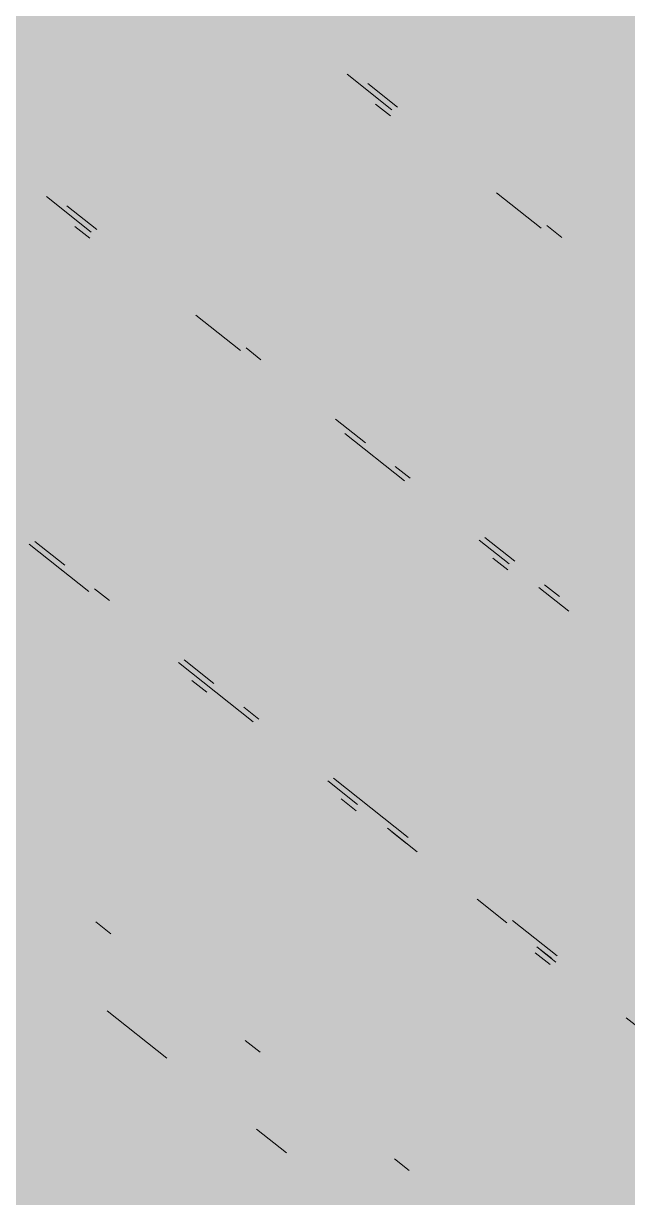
# Paper-space layout '03 3D Building and Roof' of a CAD drawing. Header units: millimetres. Extents: x 5 to 415, y 5 to 292.
# Drawn here: x 253.941 to 255.285, y 80.198 to 82.809 of the extents above; entities that cross this region are included whole.
import ezdxf

# ---------------------------------------------------------------- set-up
doc = ezdxf.new("R2010")
doc.units = ezdxf.units.MM
doc.layers.add('EXISTING', color=7, linetype='Continuous')
doc.layers.add('IMAGES', color=7, linetype='Continuous')

# ---------------------------------------------------------------- blocks, each defined once
blk = doc.blocks.new('SHEET_03')
at = {"layer": 'EXISTING', "color": 250, "lineweight": 9}
for p, q in [((254.6612, 82.6956), (254.7608, 82.6166)), ((254.7733, 82.6224), (254.7069, 82.6751)), ((254.7577, 82.6029), (254.7245, 82.6293)), ((254.9932, 82.4322), (255.0928, 82.3532)), ((253.9923, 82.4235), (254.0919, 82.3444)), ((254.1044, 82.3503), (254.038, 82.403)), ((254.0888, 82.3308), (254.0556, 82.3572)), ((255.1385, 82.3327), (255.1053, 82.359)), ((254.3243, 82.1601), (254.4239, 82.0811)), ((254.4695, 82.0606), (254.4364, 82.0869)), ((254.7019, 81.8762), (254.6355, 81.9289)), ((254.6562, 81.8967), (254.789, 81.7913)), ((254.8015, 81.7972), (254.7683, 81.8235)), ((253.9541, 81.6509), (254.0869, 81.5456)), ((254.033, 81.6041), (253.9666, 81.6568)), ((254.955, 81.6596), (255.0214, 81.607)), ((255.0339, 81.6128), (254.9675, 81.6655)), ((255.0182, 81.5933), (254.9851, 81.6197)), ((254.0299, 81.5905), (253.9967, 81.6168)), ((254.1326, 81.5251), (254.0994, 81.5514)), ((255.0878, 81.5543), (255.1542, 81.5016)), ((255.1335, 81.5338), (255.1003, 81.5601)), ((254.2861, 81.3875), (254.4521, 81.2558)), ((254.365, 81.3407), (254.2986, 81.3934)), ((254.3493, 81.3212), (254.3161, 81.3476)), ((254.4646, 81.2617), (254.4314, 81.288)), ((254.618, 81.1241), (254.6844, 81.0715)), ((254.7965, 80.9983), (254.6305, 81.13)), ((254.6813, 81.0578), (254.6481, 81.0842)), ((254.7508, 81.0188), (254.8172, 80.9661)), ((254.7934, 80.9847), (254.7602, 81.011)), ((254.95, 80.8607), (255.0164, 80.8081)), ((254.1354, 80.7842), (254.1022, 80.8105)), ((255.1285, 80.7349), (255.0289, 80.8139)), ((255.1128, 80.7154), (255.0796, 80.7418)), ((255.0828, 80.7554), (255.116, 80.729)), ((255.1253, 80.7213), (255.0921, 80.7476)), ((254.1277, 80.6129), (254.2605, 80.5075)), ((255.282, 80.5974), (255.4479, 80.4657)), ((254.4674, 80.5208), (254.4342, 80.5471)), ((254.4597, 80.3495), (254.5261, 80.2968)), ((254.7993, 80.2574), (254.7661, 80.2837))]:
    blk.add_line(p, q, dxfattribs=at)
at = {"layer": 'IMAGES', "color": 7}
for points in [[(253.68, 82.8072), (254.3545, 82.8072), (253.68, 82.9036), (254.3545, 82.9036)], [(254.3545, 82.8072), (254.5473, 82.8072), (254.3545, 82.9036), (254.5473, 82.9036)], [(254.5473, 82.8072), (254.6436, 82.8072), (254.5473, 82.9036), (254.6436, 82.9036)], [(254.6436, 82.8072), (255.2218, 82.8072), (254.6436, 82.9036), (255.2218, 82.9036)], [(255.2218, 82.8072), (255.3182, 82.8072), (255.2218, 82.9036), (255.3182, 82.9036)], [(253.7764, 82.7108), (254.3545, 82.7108), (253.7764, 82.8072), (254.3545, 82.8072)], [(254.3545, 82.7108), (254.4509, 82.7108), (254.3545, 82.8072), (254.4509, 82.8072)], [(254.4509, 82.7108), (254.5473, 82.7108), (254.4509, 82.8072), (254.5473, 82.8072)], [(254.5473, 82.7108), (254.6436, 82.7108), (254.5473, 82.8072), (254.6436, 82.8072)], [(254.6436, 82.7108), (254.74, 82.7108), (254.6436, 82.8072), (254.74, 82.8072)], [(254.74, 82.7108), (254.8364, 82.7108), (254.74, 82.8072), (254.8364, 82.8072)], [(254.8364, 82.7108), (255.3182, 82.7108), (254.8364, 82.8072), (255.3182, 82.8072)], [(253.8727, 82.6144), (253.9691, 82.6144), (253.8727, 82.7108), (253.9691, 82.7108)], [(253.9691, 82.6144), (254.5473, 82.6144), (253.9691, 82.7108), (254.5473, 82.7108)], [(254.5473, 82.6144), (254.6436, 82.6144), (254.5473, 82.7108), (254.6436, 82.7108)], [(254.6436, 82.6144), (254.8364, 82.6144), (254.6436, 82.7108), (254.8364, 82.7108)], [(254.8364, 82.6144), (254.9327, 82.6144), (254.8364, 82.7108), (254.9327, 82.7108)], [(254.9327, 82.6144), (255.5109, 82.6144), (254.9327, 82.7108), (255.5109, 82.7108)], [(253.8727, 82.518), (253.9691, 82.518), (253.8727, 82.6144), (253.9691, 82.6144)], [(253.9691, 82.518), (254.0655, 82.518), (253.9691, 82.6144), (254.0655, 82.6144)], [(254.0655, 82.518), (254.5473, 82.518), (254.0655, 82.6144), (254.5473, 82.6144)], [(254.5473, 82.518), (254.6436, 82.518), (254.5473, 82.6144), (254.6436, 82.6144)], [(254.6436, 82.518), (254.74, 82.518), (254.6436, 82.6144), (254.74, 82.6144)], [(254.74, 82.518), (254.9327, 82.518), (254.74, 82.6144), (254.9327, 82.6144)], [(254.9327, 82.518), (255.0291, 82.518), (254.9327, 82.6144), (255.0291, 82.6144)], [(255.0291, 82.518), (255.1255, 82.518), (255.0291, 82.6144), (255.1255, 82.6144)], [(255.1255, 82.518), (255.6073, 82.518), (255.1255, 82.6144), (255.6073, 82.6144)], [(253.8727, 82.4216), (253.9691, 82.4216), (253.8727, 82.518), (253.9691, 82.518)], [(253.9691, 82.4216), (254.0655, 82.4216), (253.9691, 82.518), (254.0655, 82.518)], [(254.0655, 82.4216), (254.1618, 82.4216), (254.0655, 82.518), (254.1618, 82.518)], [(254.1618, 82.4216), (254.74, 82.4216), (254.1618, 82.518), (254.74, 82.518)], [(254.74, 82.4216), (254.8364, 82.4216), (254.74, 82.518), (254.8364, 82.518)], [(254.8364, 82.4216), (254.9327, 82.4216), (254.8364, 82.518), (254.9327, 82.518)], [(254.9327, 82.4216), (255.0291, 82.4216), (254.9327, 82.518), (255.0291, 82.518)], [(255.0291, 82.4216), (255.1255, 82.4216), (255.0291, 82.518), (255.1255, 82.518)], [(255.1255, 82.4216), (255.2218, 82.4216), (255.1255, 82.518), (255.2218, 82.518)], [(255.2218, 82.4216), (255.7036, 82.4216), (255.2218, 82.518), (255.7036, 82.518)], [(253.8727, 82.3252), (253.9691, 82.3252), (253.8727, 82.4216), (253.9691, 82.4216)], [(253.9691, 82.3252), (254.1618, 82.3252), (253.9691, 82.4216), (254.1618, 82.4216)], [(254.1618, 82.3252), (254.2582, 82.3252), (254.1618, 82.4216), (254.2582, 82.4216)], [(254.2582, 82.3252), (254.8364, 82.3252), (254.2582, 82.4216), (254.8364, 82.4216)], [(254.8364, 82.3252), (254.9327, 82.3252), (254.8364, 82.4216), (254.9327, 82.4216)], [(254.9327, 82.3252), (255.0291, 82.3252), (254.9327, 82.4216), (255.0291, 82.4216)], [(255.0291, 82.3252), (255.1255, 82.3252), (255.0291, 82.4216), (255.1255, 82.4216)], [(255.1255, 82.3252), (255.2218, 82.3252), (255.1255, 82.4216), (255.2218, 82.4216)], [(255.2218, 82.3252), (255.3182, 82.3252), (255.2218, 82.4216), (255.3182, 82.4216)], [(253.4873, 82.2288), (253.9691, 82.2288), (253.4873, 82.3252), (253.9691, 82.3252)], [(253.9691, 82.2288), (254.0655, 82.2288), (253.9691, 82.3252), (254.0655, 82.3252)], [(254.0655, 82.2288), (254.1618, 82.2288), (254.0655, 82.3252), (254.1618, 82.3252)], [(254.1618, 82.2288), (254.2582, 82.2288), (254.1618, 82.3252), (254.2582, 82.3252)], [(254.2582, 82.2288), (254.3545, 82.2288), (254.2582, 82.3252), (254.3545, 82.3252)], [(254.3545, 82.2288), (254.4509, 82.2288), (254.3545, 82.3252), (254.4509, 82.3252)], [(254.4509, 82.2288), (254.9327, 82.2288), (254.4509, 82.3252), (254.9327, 82.3252)], [(254.9327, 82.2288), (255.0291, 82.2288), (254.9327, 82.3252), (255.0291, 82.3252)], [(255.0291, 82.2288), (255.1255, 82.2288), (255.0291, 82.3252), (255.1255, 82.3252)], [(255.1255, 82.2288), (255.2218, 82.2288), (255.1255, 82.3252), (255.2218, 82.3252)], [(255.2218, 82.2288), (255.3182, 82.2288), (255.2218, 82.3252), (255.3182, 82.3252)], [(253.5836, 82.1324), (254.0655, 82.1324), (253.5836, 82.2288), (254.0655, 82.2288)], [(254.0655, 82.1324), (254.1618, 82.1324), (254.0655, 82.2288), (254.1618, 82.2288)], [(254.1618, 82.1324), (254.2582, 82.1324), (254.1618, 82.2288), (254.2582, 82.2288)], [(254.2582, 82.1324), (254.3545, 82.1324), (254.2582, 82.2288), (254.3545, 82.2288)], [(254.3545, 82.1324), (254.4509, 82.1324), (254.3545, 82.2288), (254.4509, 82.2288)], [(254.4509, 82.1324), (254.5473, 82.1324), (254.4509, 82.2288), (254.5473, 82.2288)], [(254.5473, 82.1324), (255.0291, 82.1324), (254.5473, 82.2288), (255.0291, 82.2288)], [(255.0291, 82.1324), (255.1255, 82.1324), (255.0291, 82.2288), (255.1255, 82.2288)], [(255.1255, 82.1324), (255.2218, 82.1324), (255.1255, 82.2288), (255.2218, 82.2288)], [(255.2218, 82.1324), (255.3182, 82.1324), (255.2218, 82.2288), (255.3182, 82.2288)], [(253.68, 82.036), (254.2582, 82.036), (253.68, 82.1324), (254.2582, 82.1324)], [(254.2582, 82.036), (254.3545, 82.036), (254.2582, 82.1324), (254.3545, 82.1324)], [(254.3545, 82.036), (254.5473, 82.036), (254.3545, 82.1324), (254.5473, 82.1324)], [(254.5473, 82.036), (254.6436, 82.036), (254.5473, 82.1324), (254.6436, 82.1324)], [(254.6436, 82.036), (254.74, 82.036), (254.6436, 82.1324), (254.74, 82.1324)], [(254.74, 82.036), (255.2218, 82.036), (254.74, 82.1324), (255.2218, 82.1324)], [(255.2218, 82.036), (255.3182, 82.036), (255.2218, 82.1324), (255.3182, 82.1324)], [(253.7764, 81.9396), (254.2582, 81.9396), (253.7764, 82.036), (254.2582, 82.036)], [(254.2582, 81.9396), (254.3545, 81.9396), (254.2582, 82.036), (254.3545, 82.036)], [(254.3545, 81.9396), (254.4509, 81.9396), (254.3545, 82.036), (254.4509, 82.036)], [(254.4509, 81.9396), (254.5473, 81.9396), (254.4509, 82.036), (254.5473, 82.036)], [(254.5473, 81.9396), (254.6436, 81.9396), (254.5473, 82.036), (254.6436, 82.036)], [(254.6436, 81.9396), (254.74, 81.9396), (254.6436, 82.036), (254.74, 82.036)], [(254.74, 81.9396), (254.8364, 81.9396), (254.74, 82.036), (254.8364, 82.036)], [(254.8364, 81.9396), (255.4145, 81.9396), (254.8364, 82.036), (255.4145, 82.036)], [(253.7764, 81.8432), (254.4509, 81.8432), (253.7764, 81.9396), (254.4509, 81.9396)], [(254.4509, 81.8432), (254.5473, 81.8432), (254.4509, 81.9396), (254.5473, 81.9396)], [(254.5473, 81.8432), (254.6436, 81.8432), (254.5473, 81.9396), (254.6436, 81.9396)], [(254.6436, 81.8432), (254.74, 81.8432), (254.6436, 81.9396), (254.74, 81.9396)], [(254.74, 81.8432), (254.8364, 81.8432), (254.74, 81.9396), (254.8364, 81.9396)], [(254.8364, 81.8432), (254.9327, 81.8432), (254.8364, 81.9396), (254.9327, 81.9396)], [(254.9327, 81.8432), (255.4145, 81.8432), (254.9327, 81.9396), (255.4145, 81.9396)], [(253.8727, 81.7468), (253.9691, 81.7468), (253.8727, 81.8432), (253.9691, 81.8432)], [(253.9691, 81.7468), (254.5473, 81.7468), (253.9691, 81.8432), (254.5473, 81.8432)], [(254.5473, 81.7468), (254.6436, 81.7468), (254.5473, 81.8432), (254.6436, 81.8432)], [(254.6436, 81.7468), (254.74, 81.7468), (254.6436, 81.8432), (254.74, 81.8432)], [(254.74, 81.7468), (254.8364, 81.7468), (254.74, 81.8432), (254.8364, 81.8432)], [(254.8364, 81.7468), (254.9327, 81.7468), (254.8364, 81.8432), (254.9327, 81.8432)], [(254.9327, 81.7468), (255.0291, 81.7468), (254.9327, 81.8432), (255.0291, 81.8432)], [(255.0291, 81.7468), (255.1255, 81.7468), (255.0291, 81.8432), (255.1255, 81.8432)], [(255.1255, 81.7468), (255.5109, 81.7468), (255.1255, 81.8432), (255.5109, 81.8432)], [(253.8727, 81.554), (253.9691, 81.554), (253.8727, 81.7468), (253.9691, 81.7468)], [(253.9691, 81.6504), (254.0655, 81.6504), (253.9691, 81.7468), (254.0655, 81.7468)], [(254.0655, 81.6504), (254.6436, 81.6504), (254.0655, 81.7468), (254.6436, 81.7468)], [(254.6436, 81.6504), (254.74, 81.6504), (254.6436, 81.7468), (254.74, 81.7468)], [(254.74, 81.554), (254.8364, 81.554), (254.74, 81.7468), (254.8364, 81.7468)], [(254.8364, 81.6504), (254.9327, 81.6504), (254.8364, 81.7468), (254.9327, 81.7468)], [(254.9327, 81.6504), (255.0291, 81.6504), (254.9327, 81.7468), (255.0291, 81.7468)], [(255.0291, 81.6504), (255.1255, 81.6504), (255.0291, 81.7468), (255.1255, 81.7468)], [(255.1255, 81.6504), (255.2218, 81.6504), (255.1255, 81.7468), (255.2218, 81.7468)], [(255.2218, 81.6504), (255.7036, 81.6504), (255.2218, 81.7468), (255.7036, 81.7468)], [(253.9691, 81.554), (254.1618, 81.554), (253.9691, 81.6504), (254.1618, 81.6504)], [(254.1618, 81.554), (254.2582, 81.554), (254.1618, 81.6504), (254.2582, 81.6504)], [(254.2582, 81.554), (254.74, 81.554), (254.2582, 81.6504), (254.74, 81.6504)], [(254.8364, 81.554), (254.9327, 81.554), (254.8364, 81.6504), (254.9327, 81.6504)], [(254.9327, 81.554), (255.0291, 81.554), (254.9327, 81.6504), (255.0291, 81.6504)], [(255.0291, 81.554), (255.1255, 81.554), (255.0291, 81.6504), (255.1255, 81.6504)], [(255.1255, 81.554), (255.3182, 81.554), (255.1255, 81.6504), (255.3182, 81.6504)], [(253.8727, 81.4576), (253.9691, 81.4576), (253.8727, 81.554), (253.9691, 81.554)], [(253.9691, 81.4576), (254.0655, 81.4576), (253.9691, 81.554), (254.0655, 81.554)], [(254.0655, 81.4576), (254.1618, 81.4576), (254.0655, 81.554), (254.1618, 81.554)], [(254.1618, 81.4576), (254.2582, 81.4576), (254.1618, 81.554), (254.2582, 81.554)], [(254.2582, 81.4576), (254.3545, 81.4576), (254.2582, 81.554), (254.3545, 81.554)], [(254.3545, 81.4576), (254.4509, 81.4576), (254.3545, 81.554), (254.4509, 81.554)], [(254.4509, 81.4576), (254.8364, 81.4576), (254.4509, 81.554), (254.8364, 81.554)], [(254.8364, 81.4576), (255.0291, 81.4576), (254.8364, 81.554), (255.0291, 81.554)], [(255.0291, 81.4576), (255.1255, 81.4576), (255.0291, 81.554), (255.1255, 81.554)], [(255.1255, 81.3612), (255.3182, 81.3612), (255.1255, 81.554), (255.3182, 81.554)], [(253.8727, 81.3612), (253.9691, 81.3612), (253.8727, 81.4576), (253.9691, 81.4576)], [(253.9691, 81.3612), (254.1618, 81.3612), (253.9691, 81.4576), (254.1618, 81.4576)], [(254.1618, 81.3612), (254.2582, 81.3612), (254.1618, 81.4576), (254.2582, 81.4576)], [(254.2582, 81.3612), (254.3545, 81.3612), (254.2582, 81.4576), (254.3545, 81.4576)], [(254.3545, 81.3612), (254.4509, 81.3612), (254.3545, 81.4576), (254.4509, 81.4576)], [(254.4509, 81.3612), (254.5473, 81.3612), (254.4509, 81.4576), (254.5473, 81.4576)], [(254.5473, 81.3612), (255.0291, 81.3612), (254.5473, 81.4576), (255.0291, 81.4576)], [(255.0291, 81.3612), (255.1255, 81.3612), (255.0291, 81.4576), (255.1255, 81.4576)], [(253.8727, 81.2648), (253.9691, 81.2648), (253.8727, 81.3612), (253.9691, 81.3612)], [(253.9691, 81.2648), (254.0655, 81.2648), (253.9691, 81.3612), (254.0655, 81.3612)], [(254.0655, 81.2648), (254.1618, 81.2648), (254.0655, 81.3612), (254.1618, 81.3612)], [(254.1618, 81.2648), (254.2582, 81.2648), (254.1618, 81.3612), (254.2582, 81.3612)], [(254.2582, 81.2648), (254.3545, 81.2648), (254.2582, 81.3612), (254.3545, 81.3612)], [(254.3545, 81.2648), (254.4509, 81.2648), (254.3545, 81.3612), (254.4509, 81.3612)], [(254.4509, 81.2648), (254.5473, 81.2648), (254.4509, 81.3612), (254.5473, 81.3612)], [(254.5473, 81.2648), (254.6436, 81.2648), (254.5473, 81.3612), (254.6436, 81.3612)], [(254.6436, 81.2648), (255.1255, 81.2648), (254.6436, 81.3612), (255.1255, 81.3612)], [(255.1255, 81.2648), (255.3182, 81.2648), (255.1255, 81.3612), (255.3182, 81.3612)], [(253.8727, 81.1684), (253.9691, 81.1684), (253.8727, 81.2648), (253.9691, 81.2648)], [(253.9691, 81.1684), (254.0655, 81.1684), (253.9691, 81.2648), (254.0655, 81.2648)], [(254.0655, 81.1684), (254.1618, 81.1684), (254.0655, 81.2648), (254.1618, 81.2648)], [(254.1618, 81.1684), (254.2582, 81.1684), (254.1618, 81.2648), (254.2582, 81.2648)], [(254.2582, 81.1684), (254.3545, 81.1684), (254.2582, 81.2648), (254.3545, 81.2648)], [(254.3545, 81.1684), (254.4509, 81.1684), (254.3545, 81.2648), (254.4509, 81.2648)], [(254.4509, 81.1684), (254.5473, 81.1684), (254.4509, 81.2648), (254.5473, 81.2648)], [(254.5473, 81.1684), (254.6436, 81.1684), (254.5473, 81.2648), (254.6436, 81.2648)], [(254.6436, 81.1684), (254.74, 81.1684), (254.6436, 81.2648), (254.74, 81.2648)], [(254.74, 81.1684), (255.2218, 81.1684), (254.74, 81.2648), (255.2218, 81.2648)], [(255.2218, 81.1684), (255.3182, 81.1684), (255.2218, 81.2648), (255.3182, 81.2648)], [(253.7764, 81.072), (253.9691, 81.072), (253.7764, 81.1684), (253.9691, 81.1684)], [(253.9691, 81.072), (254.0655, 81.072), (253.9691, 81.1684), (254.0655, 81.1684)], [(254.0655, 81.072), (254.1618, 81.072), (254.0655, 81.1684), (254.1618, 81.1684)], [(254.1618, 81.072), (254.2582, 81.072), (254.1618, 81.1684), (254.2582, 81.1684)], [(254.2582, 81.072), (254.3545, 81.072), (254.2582, 81.1684), (254.3545, 81.1684)], [(254.3545, 81.072), (254.4509, 81.072), (254.3545, 81.1684), (254.4509, 81.1684)], [(254.4509, 81.072), (254.5473, 81.072), (254.4509, 81.1684), (254.5473, 81.1684)], [(254.5473, 81.072), (254.6436, 81.072), (254.5473, 81.1684), (254.6436, 81.1684)], [(254.6436, 81.072), (254.74, 81.072), (254.6436, 81.1684), (254.74, 81.1684)], [(254.74, 81.072), (254.8364, 81.072), (254.74, 81.1684), (254.8364, 81.1684)], [(254.8364, 81.072), (255.4145, 81.072), (254.8364, 81.1684), (255.4145, 81.1684)], [(253.8727, 80.9756), (254.0655, 80.9756), (253.8727, 81.072), (254.0655, 81.072)], [(254.0655, 80.9756), (254.1618, 80.9756), (254.0655, 81.072), (254.1618, 81.072)], [(254.1618, 80.9756), (254.2582, 80.9756), (254.1618, 81.072), (254.2582, 81.072)], [(254.2582, 80.9756), (254.3545, 80.9756), (254.2582, 81.072), (254.3545, 81.072)], [(254.3545, 80.9756), (254.4509, 80.9756), (254.3545, 81.072), (254.4509, 81.072)], [(254.4509, 80.9756), (254.5473, 80.9756), (254.4509, 81.072), (254.5473, 81.072)], [(254.5473, 80.9756), (254.6436, 80.9756), (254.5473, 81.072), (254.6436, 81.072)], [(254.6436, 80.9756), (254.8364, 80.9756), (254.6436, 81.072), (254.8364, 81.072)], [(254.8364, 80.9756), (254.9327, 80.9756), (254.8364, 81.072), (254.9327, 81.072)], [(254.9327, 80.9756), (255.0291, 80.9756), (254.9327, 81.072), (255.0291, 81.072)], [(255.0291, 80.9756), (255.5109, 80.9756), (255.0291, 81.072), (255.5109, 81.072)], [(253.68, 80.8792), (253.9691, 80.8792), (253.68, 80.9756), (253.9691, 80.9756)], [(253.9691, 80.8792), (254.0655, 80.8792), (253.9691, 80.9756), (254.0655, 80.9756)], [(254.0655, 80.8792), (254.2582, 80.8792), (254.0655, 80.9756), (254.2582, 80.9756)], [(254.2582, 80.8792), (254.3545, 80.8792), (254.2582, 80.9756), (254.3545, 80.9756)], [(254.3545, 80.8792), (254.4509, 80.8792), (254.3545, 80.9756), (254.4509, 80.9756)], [(254.4509, 80.8792), (254.5473, 80.8792), (254.4509, 80.9756), (254.5473, 80.9756)], [(254.5473, 80.8792), (254.6436, 80.8792), (254.5473, 80.9756), (254.6436, 80.9756)], [(254.6436, 80.8792), (254.74, 80.8792), (254.6436, 80.9756), (254.74, 80.9756)], [(254.74, 80.8792), (254.8364, 80.8792), (254.74, 80.9756), (254.8364, 80.9756)], [(254.8364, 80.8792), (254.9327, 80.8792), (254.8364, 80.9756), (254.9327, 80.9756)], [(254.9327, 80.8792), (255.0291, 80.8792), (254.9327, 80.9756), (255.0291, 80.9756)], [(255.0291, 80.8792), (255.1255, 80.8792), (255.0291, 80.9756), (255.1255, 80.9756)], [(255.1255, 80.8792), (255.6073, 80.8792), (255.1255, 80.9756), (255.6073, 80.9756)], [(253.7764, 80.7827), (253.9691, 80.7827), (253.7764, 80.8792), (253.9691, 80.8792)], [(253.9691, 80.7827), (254.0655, 80.7827), (253.9691, 80.8792), (254.0655, 80.8792)], [(254.0655, 80.7827), (254.1618, 80.7827), (254.0655, 80.8792), (254.1618, 80.8792)], [(254.1618, 80.7827), (254.3545, 80.7827), (254.1618, 80.8792), (254.3545, 80.8792)], [(254.3545, 80.7827), (254.4509, 80.7827), (254.3545, 80.8792), (254.4509, 80.8792)], [(254.4509, 80.7827), (254.5473, 80.7827), (254.4509, 80.8792), (254.5473, 80.8792)], [(254.5473, 80.7827), (254.6436, 80.7827), (254.5473, 80.8792), (254.6436, 80.8792)], [(254.6436, 80.7827), (254.74, 80.7827), (254.6436, 80.8792), (254.74, 80.8792)], [(254.74, 80.7827), (254.8364, 80.7827), (254.74, 80.8792), (254.8364, 80.8792)], [(254.8364, 80.7827), (254.9327, 80.7827), (254.8364, 80.8792), (254.9327, 80.8792)], [(254.9327, 80.7827), (255.1255, 80.7827), (254.9327, 80.8792), (255.1255, 80.8792)], [(255.1255, 80.7827), (255.2218, 80.7827), (255.1255, 80.8792), (255.2218, 80.8792)], [(255.2218, 80.7827), (255.7036, 80.7827), (255.2218, 80.8792), (255.7036, 80.8792)], [(253.8727, 80.6863), (253.9691, 80.6863), (253.8727, 80.7827), (253.9691, 80.7827)], [(253.9691, 80.6863), (254.0655, 80.6863), (253.9691, 80.7827), (254.0655, 80.7827)], [(254.0655, 80.6863), (254.1618, 80.6863), (254.0655, 80.7827), (254.1618, 80.7827)], [(254.1618, 80.6863), (254.2582, 80.6863), (254.1618, 80.7827), (254.2582, 80.7827)], [(254.2582, 80.6863), (254.3545, 80.6863), (254.2582, 80.7827), (254.3545, 80.7827)], [(254.3545, 80.6863), (254.4509, 80.6863), (254.3545, 80.7827), (254.4509, 80.7827)], [(254.4509, 80.6863), (254.5473, 80.6863), (254.4509, 80.7827), (254.5473, 80.7827)], [(254.5473, 80.6863), (254.6436, 80.6863), (254.5473, 80.7827), (254.6436, 80.7827)], [(254.6436, 80.6863), (254.74, 80.6863), (254.6436, 80.7827), (254.74, 80.7827)], [(254.74, 80.6863), (254.8364, 80.6863), (254.74, 80.7827), (254.8364, 80.7827)], [(254.8364, 80.6863), (254.9327, 80.6863), (254.8364, 80.7827), (254.9327, 80.7827)], [(254.9327, 80.6863), (255.0291, 80.6863), (254.9327, 80.7827), (255.0291, 80.7827)], [(255.0291, 80.6863), (255.2218, 80.6863), (255.0291, 80.7827), (255.2218, 80.7827)], [(255.2218, 80.6863), (255.3182, 80.6863), (255.2218, 80.7827), (255.3182, 80.7827)], [(253.8727, 80.5899), (253.9691, 80.5899), (253.8727, 80.6863), (253.9691, 80.6863)], [(253.9691, 80.5899), (254.0655, 80.5899), (253.9691, 80.6863), (254.0655, 80.6863)], [(254.0655, 80.5899), (254.3545, 80.5899), (254.0655, 80.6863), (254.3545, 80.6863)], [(254.3545, 80.5899), (254.4509, 80.5899), (254.3545, 80.6863), (254.4509, 80.6863)], [(254.4509, 80.5899), (254.6436, 80.5899), (254.4509, 80.6863), (254.6436, 80.6863)], [(254.6436, 80.5899), (254.74, 80.5899), (254.6436, 80.6863), (254.74, 80.6863)], [(254.74, 80.5899), (254.8364, 80.5899), (254.74, 80.6863), (254.8364, 80.6863)], [(254.8364, 80.5899), (254.9327, 80.5899), (254.8364, 80.6863), (254.9327, 80.6863)], [(254.9327, 80.5899), (255.1255, 80.5899), (254.9327, 80.6863), (255.1255, 80.6863)], [(255.1255, 80.5899), (255.2218, 80.5899), (255.1255, 80.6863), (255.2218, 80.6863)], [(255.2218, 80.5899), (255.3182, 80.5899), (255.2218, 80.6863), (255.3182, 80.6863)], [(253.4873, 80.4935), (253.9691, 80.4935), (253.4873, 80.5899), (253.9691, 80.5899)], [(253.9691, 80.4935), (254.0655, 80.4935), (253.9691, 80.5899), (254.0655, 80.5899)], [(254.0655, 80.4935), (254.1618, 80.4935), (254.0655, 80.5899), (254.1618, 80.5899)], [(254.1618, 80.4935), (254.2582, 80.4935), (254.1618, 80.5899), (254.2582, 80.5899)], [(254.2582, 80.4935), (254.4509, 80.4935), (254.2582, 80.5899), (254.4509, 80.5899)], [(254.4509, 80.4935), (254.5473, 80.4935), (254.4509, 80.5899), (254.5473, 80.5899)], [(254.5473, 80.4935), (254.74, 80.4935), (254.5473, 80.5899), (254.74, 80.5899)], [(254.74, 80.4935), (254.8364, 80.4935), (254.74, 80.5899), (254.8364, 80.5899)], [(254.8364, 80.4935), (254.9327, 80.4935), (254.8364, 80.5899), (254.9327, 80.5899)], [(254.9327, 80.4935), (255.0291, 80.4935), (254.9327, 80.5899), (255.0291, 80.5899)], [(255.0291, 80.4935), (255.1255, 80.4935), (255.0291, 80.5899), (255.1255, 80.5899)], [(255.1255, 80.4935), (255.2218, 80.4935), (255.1255, 80.5899), (255.2218, 80.5899)], [(255.2218, 80.4935), (255.3182, 80.4935), (255.2218, 80.5899), (255.3182, 80.5899)], [(253.5836, 80.3971), (254.0655, 80.3971), (253.5836, 80.4935), (254.0655, 80.4935)], [(254.0655, 80.3971), (254.1618, 80.3971), (254.0655, 80.4935), (254.1618, 80.4935)], [(254.1618, 80.3971), (254.2582, 80.3971), (254.1618, 80.4935), (254.2582, 80.4935)], [(254.2582, 80.3971), (254.3545, 80.3971), (254.2582, 80.4935), (254.3545, 80.4935)], [(254.3545, 80.3971), (254.6436, 80.3971), (254.3545, 80.4935), (254.6436, 80.4935)], [(254.6436, 80.3971), (254.8364, 80.3971), (254.6436, 80.4935), (254.8364, 80.4935)], [(254.8364, 80.3971), (254.9327, 80.3971), (254.8364, 80.4935), (254.9327, 80.4935)], [(254.9327, 80.3971), (255.0291, 80.3971), (254.9327, 80.4935), (255.0291, 80.4935)], [(255.0291, 80.3971), (255.1255, 80.3971), (255.0291, 80.4935), (255.1255, 80.4935)], [(255.1255, 80.3971), (255.2218, 80.3971), (255.1255, 80.4935), (255.2218, 80.4935)], [(255.2218, 80.3971), (255.3182, 80.3971), (255.2218, 80.4935), (255.3182, 80.4935)], [(253.68, 80.3007), (254.1618, 80.3007), (253.68, 80.3971), (254.1618, 80.3971)], [(254.1618, 80.3007), (254.2582, 80.3007), (254.1618, 80.3971), (254.2582, 80.3971)], [(254.2582, 80.3007), (254.3545, 80.3007), (254.2582, 80.3971), (254.3545, 80.3971)], [(254.3545, 80.3007), (254.4509, 80.3007), (254.3545, 80.3971), (254.4509, 80.3971)], [(254.4509, 80.3007), (254.74, 80.3007), (254.4509, 80.3971), (254.74, 80.3971)], [(254.74, 80.3007), (254.8364, 80.3007), (254.74, 80.3971), (254.8364, 80.3971)], [(254.8364, 80.3007), (254.9327, 80.3007), (254.8364, 80.3971), (254.9327, 80.3971)], [(254.9327, 80.3007), (255.0291, 80.3007), (254.9327, 80.3971), (255.0291, 80.3971)], [(255.0291, 80.3007), (255.1255, 80.3007), (255.0291, 80.3971), (255.1255, 80.3971)], [(255.1255, 80.3007), (255.2218, 80.3007), (255.1255, 80.3971), (255.2218, 80.3971)], [(255.2218, 80.3007), (255.3182, 80.3007), (255.2218, 80.3971), (255.3182, 80.3971)], [(253.8727, 80.2043), (254.3545, 80.2043), (253.8727, 80.3007), (254.3545, 80.3007)], [(254.3545, 80.2043), (254.4509, 80.2043), (254.3545, 80.3007), (254.4509, 80.3007)], [(254.4509, 80.2043), (254.5473, 80.2043), (254.4509, 80.3007), (254.5473, 80.3007)], [(254.5473, 80.2043), (254.6436, 80.2043), (254.5473, 80.3007), (254.6436, 80.3007)], [(254.6436, 80.2043), (254.74, 80.2043), (254.6436, 80.3007), (254.74, 80.3007)], [(254.74, 80.2043), (254.8364, 80.2043), (254.74, 80.3007), (254.8364, 80.3007)], [(254.8364, 80.2043), (254.9327, 80.2043), (254.8364, 80.3007), (254.9327, 80.3007)], [(254.9327, 80.2043), (255.1255, 80.2043), (254.9327, 80.3007), (255.1255, 80.3007)], [(255.1255, 80.2043), (255.2218, 80.2043), (255.1255, 80.3007), (255.2218, 80.3007)], [(255.2218, 80.2043), (255.4145, 80.2043), (255.2218, 80.3007), (255.4145, 80.3007)], [(253.8727, 80.1079), (253.9691, 80.1079), (253.8727, 80.2043), (253.9691, 80.2043)], [(253.9691, 80.1079), (254.4509, 80.1079), (253.9691, 80.2043), (254.4509, 80.2043)], [(254.4509, 80.1079), (254.5473, 80.1079), (254.4509, 80.2043), (254.5473, 80.2043)], [(254.5473, 80.1079), (254.6436, 80.1079), (254.5473, 80.2043), (254.6436, 80.2043)], [(254.6436, 80.1079), (254.74, 80.1079), (254.6436, 80.2043), (254.74, 80.2043)], [(254.74, 80.1079), (254.9327, 80.1079), (254.74, 80.2043), (254.9327, 80.2043)], [(254.9327, 80.1079), (255.0291, 80.1079), (254.9327, 80.2043), (255.0291, 80.2043)], [(255.0291, 80.1079), (255.2218, 80.1079), (255.0291, 80.2043), (255.2218, 80.2043)], [(255.2218, 80.1079), (255.3182, 80.1079), (255.2218, 80.2043), (255.3182, 80.2043)]]:
    blk.add_solid(points, dxfattribs=at)

psp = doc.layouts.new('03 3D Building and Roof')

# ---------------------------------------------------------------- block references
psp.add_blockref('SHEET_03', (0, 0))

doc.saveas('drawing.dxf')
